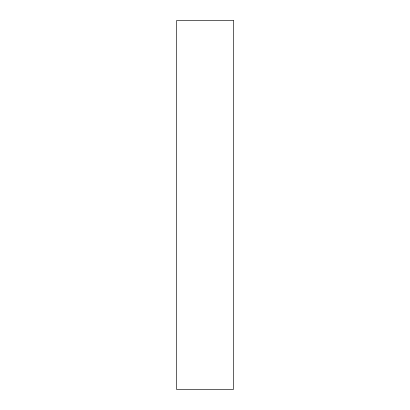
<?xml version="1.0" encoding="UTF-8"?>
<svg xmlns="http://www.w3.org/2000/svg" width="410" height="410" viewBox="0 0 410 410"><rect width="100%" height="100%" fill="white"/><g stroke="black" fill="none" stroke-linecap="round" stroke-linejoin="round"><path stroke-width="0.61" d="M233.382 20.5L176.618 20.5L176.618 389.5L233.382 389.5L233.382 20.5"/></g></svg>
